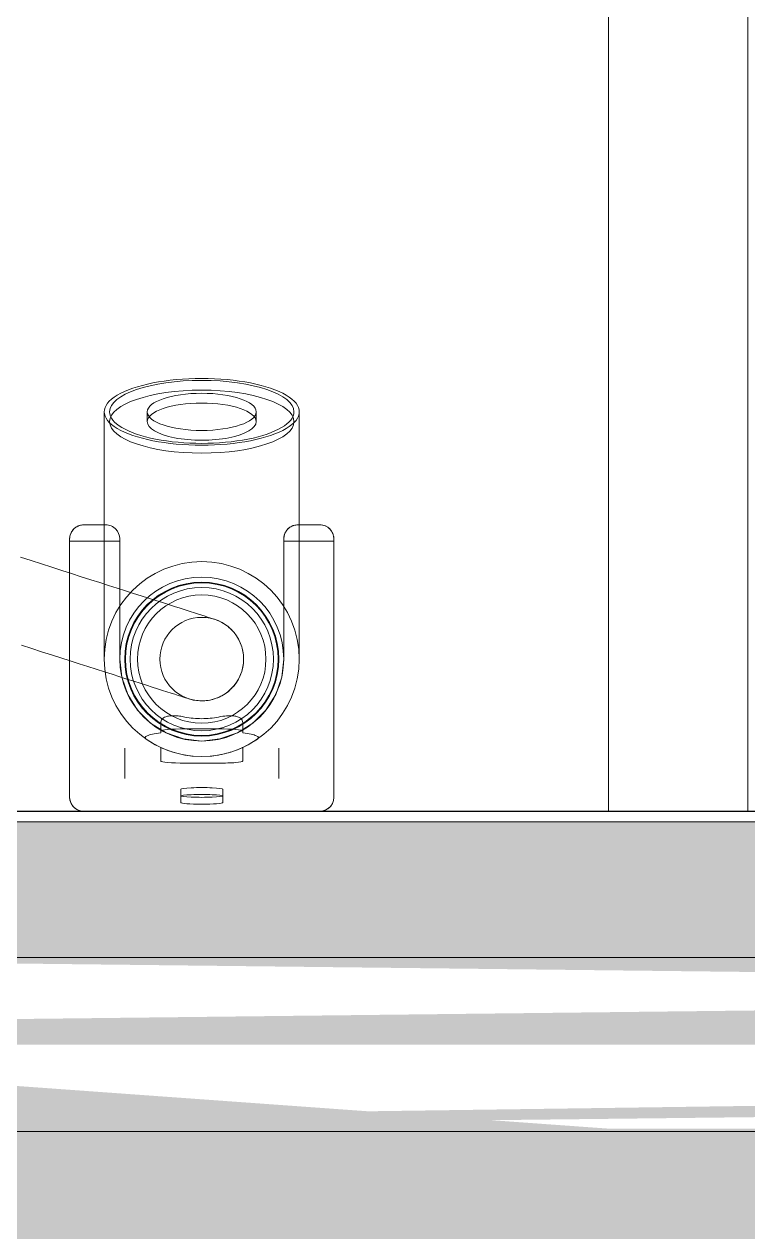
# Model space of a CAD drawing. Header units: metres. Extents: x 147 to 427, y -16 to 162.
# Drawn here: x 330.5961 to 330.7, y 80.5353 to 80.7088 of the extents above; entities that cross this region are included whole.
import ezdxf

# ---------------------------------------------------------------- set-up
doc = ezdxf.new("R2010")
doc.units = ezdxf.units.M
doc.layers.add('1053_ARQ_BASE_MATADOURO_dwg', color=7, linetype='Continuous', lineweight=5, true_color=0x767676)
for name, color, linetype, lineweight in [('A-EQUIPAMENTOS', 7, 'Continuous', 5), ('A-PAREDE', 7, 'Continuous', 30), ('A-WALL', 7, 'Continuous', 9), ('A_lay', 7, 'Continuous', 5), ('P-PIPE', 7, 'Continuous', 5), ('P-SANR-FIXT', 7, 'Continuous', 5)]:
    doc.layers.add(name, color=color, linetype=linetype, lineweight=lineweight)

# ---------------------------------------------------------------- blocks, each defined once
blk = doc.blocks.new('UT_Ducha higiênica - UT_Ducha higiênica-3627536-TÉRREO 1_20 - Dependente 1')
at = {"layer": 'P-SANR-FIXT', "color": 9, "true_color": 0xc0c0c0}
for p, q in [((0.066, 0.05739), (0.066, 0.03306)), ((0.07219, 0.05739), (0.07219, 0.05598)), ((0.08781, 0.05598), (0.08781, 0.05739)), ((0.094, 0.03306), (0.094, 0.05739)), ((0.06623, 0.04115), (0.06304, 0.04115)), ((0.06304, 0.04115), (0.06623, 0.04115)), ((0.09696, 0.04115), (0.09377, 0.04115)), ((0.09377, 0.04115), (0.09696, 0.04115)), ((0.06104, 0.002), (0.06104, 0.03915)), ((0.06104, 0.03915), (0.06104, 0.03879)), ((0.06104, 0.002), (0.06104, 0.03879)), ((0.06823, 0.03879), (0.06104, 0.03879)), ((0.06823, 0.03915), (0.06823, 0.02187)), ((0.06823, 0.03879), (0.06823, 0.03915)), ((0.06823, 0.03879), (0.06823, 0.02187)), ((0.09177, 0.02187), (0.09177, 0.03915)), ((0.09177, 0.03915), (0.09177, 0.03879)), ((0.09177, 0.02187), (0.09177, 0.03879)), ((0.09896, 0.03879), (0.09177, 0.03879)), ((0.09896, 0.03915), (0.09896, 0.002)), ((0.09896, 0.03879), (0.09896, 0.03915)), ((0.09896, 0.03879), (0.09896, 0.002)), ((0.07412, 0.01274), (0.07412, 0.01129)), ((0.08588, 0.01129), (0.08588, 0.01274)), ((0.07412, 0.01156), (0.07412, 0.01129)), ((0.08242, 0.01184), (0.07758, 0.01184)), ((0.08588, 0.01129), (0.08588, 0.01156)), ((0.06894, 0.00907), (0.06894, 0.00471)), ((0.07412, 0.00917), (0.07412, 0.00721)), ((0.08588, 0.00721), (0.08588, 0.00917)), ((0.09106, 0.00471), (0.09106, 0.00907)), ((0.07758, 0.00692), (0.08242, 0.00692)), ((0.07698, 0.00226), (0.07698, 0.00317)), ((0.07698, 0.00218), (0.07698, 0.00127)), ((0.08302, 0.00317), (0.08302, 0.00226)), ((0.08302, 0.00127), (0.08302, 0.00218)), ((0.09696, 0), (0.06304, 0)), ((0.09696, 0), (0.06304, 0))]:
    blk.add_line(p, q, dxfattribs=at)
at = {"layer": 'P-SANR-FIXT', "color": 9, "true_color": 0xc0c0c0, "flags": 128}
for points in [[(0.054, 0.0365), (0.05552, 0.03602), (0.05701, 0.03554), (0.05848, 0.03507), (0.05992, 0.03461), (0.06133, 0.03416), (0.06271, 0.03371), (0.06406, 0.03328), (0.06537, 0.03286), (0.06664, 0.03245), (0.06788, 0.03206), (0.06907, 0.03168), (0.07022, 0.03131), (0.07133, 0.03095), (0.07238, 0.03062), (0.07339, 0.03029), (0.07435, 0.02999), (0.07525, 0.0297), (0.07611, 0.02942), (0.0769, 0.02917), (0.07764, 0.02893), (0.07833, 0.02871), (0.07895, 0.02851), (0.07952, 0.02833), (0.08002, 0.02817), (0.08047, 0.02802), (0.08085, 0.0279), (0.08117, 0.0278), (0.08143, 0.02772), (0.08162, 0.02766), (0.08175, 0.02761), (0.08182, 0.02759)], [(0.07817, 0.01616), (0.07814, 0.01617), (0.07804, 0.0162), (0.07788, 0.01625), (0.07766, 0.01632), (0.07737, 0.01642), (0.07702, 0.01653), (0.07661, 0.01666), (0.07614, 0.01681), (0.07561, 0.01698), (0.07501, 0.01717), (0.07436, 0.01738), (0.07365, 0.01761), (0.07288, 0.01785), (0.07206, 0.01812), (0.07118, 0.0184), (0.07025, 0.0187), (0.06927, 0.01901), (0.06824, 0.01934), (0.06716, 0.01969), (0.06604, 0.02005), (0.06487, 0.02042), (0.06366, 0.02081), (0.0624, 0.02121), (0.06111, 0.02163), (0.05978, 0.02205), (0.05842, 0.02249), (0.05702, 0.02293), (0.0556, 0.02339), (0.05414, 0.02386)], [(0.066, 0.03306), (0.066, 0.03243), (0.066, 0.0318), (0.066, 0.03119), (0.066, 0.03059), (0.066, 0.03), (0.066, 0.02943), (0.066, 0.02887), (0.066, 0.02833), (0.066, 0.02781), (0.066, 0.0273), (0.066, 0.02681), (0.066, 0.02634), (0.066, 0.02589), (0.066, 0.02546), (0.066, 0.02506), (0.066, 0.02467), (0.066, 0.02431), (0.066, 0.02397), (0.066, 0.02366), (0.066, 0.02336), (0.066, 0.0231), (0.066, 0.02286), (0.066, 0.02264), (0.066, 0.02245), (0.066, 0.02229), (0.066, 0.02215), (0.066, 0.02205), (0.066, 0.02196), (0.066, 0.02191), (0.066, 0.02188)], [(0.094, 0.02189), (0.094, 0.02193), (0.094, 0.022), (0.094, 0.02209), (0.094, 0.02221), (0.094, 0.02236), (0.094, 0.02254), (0.094, 0.02274), (0.094, 0.02296), (0.094, 0.02322), (0.094, 0.02349), (0.094, 0.0238), (0.094, 0.02412), (0.094, 0.02447), (0.094, 0.02484), (0.094, 0.02524), (0.094, 0.02566), (0.094, 0.02609), (0.094, 0.02655), (0.094, 0.02703), (0.094, 0.02753), (0.094, 0.02804), (0.094, 0.02858), (0.094, 0.02913), (0.094, 0.02969), (0.094, 0.03027), (0.094, 0.03086), (0.094, 0.03147), (0.094, 0.03209), (0.094, 0.03271), (0.094, 0.03306)], [(0.08183, 0.02759), (0.08206, 0.02751), (0.08228, 0.02742), (0.0825, 0.02733), (0.08272, 0.02722), (0.08293, 0.02711), (0.08314, 0.02699), (0.08334, 0.02686), (0.08353, 0.02672), (0.08373, 0.02658), (0.08391, 0.02643), (0.08409, 0.02627), (0.08426, 0.0261), (0.08443, 0.02592), (0.08459, 0.02574), (0.08474, 0.02556), (0.08488, 0.02537), (0.08502, 0.02517), (0.08514, 0.02496), (0.08526, 0.02476), (0.08537, 0.02454), (0.08548, 0.02433), (0.08557, 0.02411), (0.08565, 0.02388), (0.08573, 0.02365), (0.0858, 0.02342), (0.08585, 0.02319), (0.0859, 0.02295), (0.08594, 0.02272), (0.08597, 0.02248), (0.08599, 0.02224), (0.086, 0.022), (0.086, 0.02176), (0.08599, 0.02152), (0.08597, 0.02128), (0.08594, 0.02104), (0.0859, 0.02081), (0.08586, 0.02057), (0.0858, 0.02034), (0.08573, 0.02011), (0.08566, 0.01988), (0.08557, 0.01965), (0.08548, 0.01943), (0.08538, 0.01922), (0.08527, 0.019), (0.08515, 0.01879), (0.08502, 0.01859), (0.08489, 0.01839)], [(0.06823, 0.02187), (0.06852, 0.01926), (0.06939, 0.01677), (0.0708, 0.01453), (0.07266, 0.01267), (0.07489, 0.01127), (0.07738, 0.0104), (0.08, 0.0101)], [(0.08, 0.0101), (0.08262, 0.0104), (0.08511, 0.01127), (0.08734, 0.01267), (0.0892, 0.01453), (0.09061, 0.01677), (0.09148, 0.01926), (0.09177, 0.02187)], [(0.08488, 0.01839), (0.08474, 0.0182), (0.08459, 0.01801), (0.08443, 0.01783), (0.08427, 0.01766), (0.08409, 0.01749), (0.08391, 0.01733), (0.08373, 0.01718), (0.08354, 0.01703), (0.08334, 0.01689), (0.08314, 0.01676), (0.08293, 0.01664), (0.08272, 0.01653), (0.08251, 0.01642), (0.08229, 0.01633), (0.08206, 0.01624), (0.08184, 0.01616), (0.08161, 0.01609), (0.08137, 0.01603), (0.08114, 0.01598), (0.0809, 0.01594), (0.08066, 0.01591), (0.08042, 0.01589), (0.08018, 0.01588), (0.07994, 0.01588), (0.07971, 0.01588), (0.07947, 0.0159), (0.07923, 0.01592), (0.07899, 0.01596), (0.07875, 0.01601), (0.07852, 0.01606), (0.07829, 0.01612), (0.07817, 0.01616)], [(0.07412, 0.00917), (0.07304, 0.00973), (0.07201, 0.01038)], [(0.08799, 0.01038), (0.08696, 0.00973), (0.08588, 0.00917)], [(0.08, 0.00787), (0.07878, 0.00793), (0.07758, 0.00809)], [(0.08242, 0.00809), (0.08122, 0.00793), (0.08, 0.00787)], [(0.06304, 0), (0.0626, 0.00005), (0.06218, 0.0002), (0.0618, 0.00044), (0.06148, 0.00075), (0.06124, 0.00113), (0.0611, 0.00155), (0.06104, 0.002)], [(0.09896, 0.002), (0.0989, 0.00155), (0.09876, 0.00113), (0.09852, 0.00075), (0.0982, 0.00044), (0.09782, 0.0002), (0.0974, 0.00005), (0.09696, 0)]]:
    blk.add_lwpolyline(points, dxfattribs=at)
at = {"layer": 'P-SANR-FIXT', "color": 9, "true_color": 0xc0c0c0}
for centre, radius, start, end in [((0.06304, 0.03915), 0.002, 90, 180), ((0.06623, 0.03915), 0.002, 0, 90), ((0.09377, 0.03915), 0.002, 90, 180), ((0.09696, 0.03915), 0.002, 0, 90), ((0.08, 0.02187), 0.014, 90, 270), ((0.08, 0.02187), 0.014, 270, 90), ((0.08, 0.02187), 0.01177, 90, 270), ((0.08, 0.02187), 0.01177, 270, 90), ((0.08, 0.02187), 0.01106, 90, 270), ((0.08, 0.02187), 0.01096, 90, 270), ((0.08, 0.02187), 0.01029, 90, 270), ((0.08, 0.02187), 0.01106, 270, 90), ((0.08, 0.02187), 0.01096, 270, 90), ((0.08, 0.02187), 0.01029, 270, 90), ((0.08, 0.02187), 0.00922, 90, 270), ((0.08, 0.02187), 0.00922, 90, 270), ((0.08, 0.02187), 0.00922, 270, 90), ((0.08, 0.02187), 0.00922, 270, 90), ((0.08, 0.02187), 0.006, 90, 180), ((0.08, 0.02187), 0.006, 360, 90), ((0.08, 0.02187), 0.01177, 180, 270), ((0.08, 0.02187), 0.006, 180, 270), ((0.08, 0.02187), 0.01177, 270, 360), ((0.08, 0.02187), 0.006, 270, 360), ((0.06304, 0.002), 0.002, 180, 270), ((0.09696, 0.002), 0.002, 270, 0)]:
    blk.add_arc(centre, radius, start, end, dxfattribs=at)
for centre, major_axis, ratio, start_param, end_param in [((0.08, 0.05739), (-0.014, 0), 0.34202, 4.712389, 7.853982), ((0.08, 0.05739), (-0.01323, 0), 0.34202, 3.141593, 6.283185), ((0.08, 0.05739), (-0.014, 0), 0.34202, 1.570796, 4.712389), ((0.08, 0.05598), (-0.01323, 0), 0.34202, 3.141593, 6.283185), ((0.08, 0.05739), (-0.00781, 0), 0.34202, 3.141593, 6.283185), ((0.08, 0.05739), (-0.01323, 0), 0.34202, 0, 3.141593), ((0.08, 0.05598), (-0.00781, 0), 0.34202, 3.141593, 6.283185), ((0.08, 0.05739), (0.00781, 0), 0.34202, 3.141593, 6.283185), ((0.08, 0.05598), (0.01323, 0), 0.34202, 3.141593, 6.283185), ((0.08, 0.05598), (-0.00781, 0), 0.34202, 0, 3.141593), ((0.07758, 0.01156), (-0.00345, 0), 0.082379, 4.712389, 6.283185), ((0.08242, 0.01156), (0.00345, 0), 0.082379, 0, 1.570796), ((0.07758, 0.00721), (0.00345, 0), 0.082379, 3.141593, 4.712389), ((0.08242, 0.00721), (-0.00345, 0), 0.082379, 1.570796, 3.141593), ((0.08, 0.00317), (0.00302, 0), 0.082379, 0, 3.141593), ((0.08, 0.00218), (0.00302, 0), 0.082379, 0, 3.141593), ((0.08, 0.00226), (-0.00302, 0), 0.082379, 0, 3.141593), ((0.08, 0.00127), (0.00302, 0), 0.082379, 3.141593, 6.283185)]:
    blk.add_ellipse(centre, major_axis=major_axis, ratio=ratio, start_param=start_param, end_param=end_param, dxfattribs=at)
for points, knots in [([(0.06104, 0.03915), (0.06104, 0.03934), (0.06109, 0.03962), (0.0612, 0.03994), (0.06132, 0.04016), (0.06145, 0.04036), (0.06159, 0.04053), (0.06175, 0.04068), (0.06195, 0.04083), (0.06214, 0.04094), (0.06233, 0.04102), (0.06261, 0.04111), (0.06285, 0.04115), (0.06304, 0.04115)], [0, 0, 0, 0, 0.142857, 0.214286, 0.285714, 0.357143, 0.428571, 0.5, 0.571429, 0.678571, 0.732143, 0.785714, 1, 1, 1, 1]), ([(0.06623, 0.04115), (0.06636, 0.04115), (0.06661, 0.04112), (0.06693, 0.04103), (0.06717, 0.04091), (0.06735, 0.04081), (0.06752, 0.04068), (0.06768, 0.04053), (0.06783, 0.04036), (0.06796, 0.04016), (0.06807, 0.03994), (0.06819, 0.03962), (0.06823, 0.03934), (0.06823, 0.03915)], [0, 0, 0, 0, 0.142857, 0.285714, 0.357143, 0.428571, 0.5, 0.571429, 0.642857, 0.714286, 0.785714, 0.857143, 1, 1, 1, 1]), ([(0.09177, 0.03915), (0.09177, 0.03934), (0.09181, 0.03962), (0.09193, 0.03994), (0.09204, 0.04016), (0.09218, 0.04036), (0.09232, 0.04053), (0.09248, 0.04068), (0.09268, 0.04083), (0.09287, 0.04094), (0.09306, 0.04102), (0.09334, 0.04111), (0.09358, 0.04115), (0.09377, 0.04115)], [0, 0, 0, 0, 0.142857, 0.214286, 0.285714, 0.357143, 0.428571, 0.5, 0.571429, 0.678571, 0.732143, 0.785714, 1, 1, 1, 1]), ([(0.09696, 0.04115), (0.09708, 0.04115), (0.09734, 0.04112), (0.09766, 0.04103), (0.0979, 0.04091), (0.09808, 0.04081), (0.09825, 0.04068), (0.09841, 0.04053), (0.09855, 0.04036), (0.09868, 0.04016), (0.0988, 0.03994), (0.09891, 0.03962), (0.09896, 0.03934), (0.09896, 0.03915)], [0, 0, 0, 0, 0.142857, 0.285714, 0.357143, 0.428571, 0.5, 0.571429, 0.642857, 0.714286, 0.785714, 0.857143, 1, 1, 1, 1]), ([(0.07412, 0.01274), (0.07412, 0.01293), (0.07424, 0.01327), (0.07473, 0.01358), (0.07538, 0.01372), (0.07605, 0.01375), (0.0768, 0.01369), (0.07732, 0.01361), (0.07758, 0.01355)], [-1, -1, -1, -1, -0.785714, -0.571429, -0.428571, -0.285714, -0.142857, 0, 0, 0, 0]), ([(0.08242, 0.01355), (0.08281, 0.01363), (0.0833, 0.0137), (0.08385, 0.01373), (0.08421, 0.01373), (0.08467, 0.01371), (0.08518, 0.0136), (0.08558, 0.01339), (0.08582, 0.0131), (0.08588, 0.01286), (0.08588, 0.01274)], [-1, -1, -1, -1, -0.785714, -0.732143, -0.678571, -0.571429, -0.428571, -0.285714, -0.142857, 0, 0, 0, 0]), ([(0.07758, 0.00809), (0.07705, 0.00818), (0.07604, 0.00842), (0.07506, 0.00877), (0.07455, 0.00898), (0.07423, 0.00912), (0.07413, 0.00917), (0.07412, 0.00917)], [0, 0, 0, 0, 0.285714, 0.571429, 0.678571, 0.785714, 1, 1, 1, 1]), ([(0.08588, 0.00917), (0.08587, 0.00917), (0.08582, 0.00914), (0.08555, 0.00902), (0.08513, 0.00884), (0.08449, 0.00861), (0.08358, 0.00832), (0.08282, 0.00816), (0.08242, 0.00809)], [0, 0, 0, 0, 0.142857, 0.285714, 0.428571, 0.571429, 0.785714, 1, 1, 1, 1])]:
    blk.add_open_spline(points, degree=3, knots=knots, dxfattribs=at)
for points in [[(0.07758, 0.01355), (0.07798, 0.01347), (0.07878, 0.01335), (0.07959, 0.01331), (0.08, 0.01331)], [(0.08, 0.01331), (0.08041, 0.01331), (0.08122, 0.01335), (0.08202, 0.01347), (0.08242, 0.01355)], [(0.07201, 0.01038), (0.07176, 0.01055), (0.07188, 0.01087), (0.07318, 0.01116), (0.07412, 0.01129)], [(0.08588, 0.01129), (0.08682, 0.01116), (0.08812, 0.01087), (0.08824, 0.01055), (0.08799, 0.01038)]]:
    blk.add_open_spline(points, degree=3, dxfattribs=at)
blk = doc.blocks.new('1053_ARQ_BASE_MATADOURO_dwg_arq geral tgov-4039641-TÉRREO 1_20 - Dependente 1')
at = {"layer": 'A_lay', "true_color": 0xaaaaaa}
h = blk.add_hatch(dxfattribs=at)
h.set_pattern_fill('FP_2', color=253, style=0, pattern_type=2)
h.set_pattern_definition([(90, (-0.43, 0), (-0.6125, 4e-17), []), (180, (-0.43, 0), (-8e-17, -0.6125), [])])
h.paths.add_polyline_path([(33.39823, -2.44785), (33.39005, -2.33681), (33.39823, -2.28837), (33.40641, -2.29638), (33.40641, -2.39717)])
h.paths.add_polyline_path([(31.46385, -2.59034), (32.07823, -2.5825), (32.07823, -1.36034), (31.99823, -1.36034), (31.57397, -1.7846), (31.55983, -1.77046), (31.99823, -1.34034), (32.09823, -1.3462), (32.09823, -2.59034), (32.97823, -2.58006), (32.97823, -1.36034), (32.69823, -1.36034), (32.27397, -1.7846), (32.25983, -1.77046), (32.69823, -1.34034), (33.01237, -1.3462), (33.42893, -1.77817), (33.42249, -1.7846), (32.99823, -1.36034), (32.99823, -2.59034), (33.3905, -2.5825), (33.39823, -2.44785), (33.40641, -2.59034), (33.79823, -2.5825), (33.79823, -1.36034), (33.59823, -1.36034), (33.59823, -1.34034), (33.79823, -1.33834), (33.79823, -0.54034), (32.4999, -0.54034), (32.4999, -0.52034), (33.79823, -0.52034), (33.79823, 0.70966), (31.64823, 0.70966), (31.64823, -0.72034), (31.37823, -0.98034), (31.37823, -1.34034), (31.39823, -1.3462), (31.39385, -1.36034), (31.19823, -1.36034), (31.19823, -2.59034), (31.43963, -2.59034)])
h.paths.add_polyline_path([(31.48299, -2.58485), (31.79509, -2.57254), (31.7793, -2.56639), (31.55862, -2.50972), (31.48505, -2.5828)])
h.paths.add_polyline_path([(32.07823, -2.59034), (31.39385, -2.58657), (31.43963, -2.57462), (31.44984, -2.09799), (31.48145, -2.01434), (31.55983, -1.94273), (31.63526, -1.92489), (31.68569, -1.93654), (31.76783, -1.98026), (31.8192, -2.05552), (31.83963, -2.11951), (31.83963, -2.57879), (32.03248, -2.58812)])
h.paths.add_polyline_path([(32.3834, -2.58485), (32.69549, -2.57254), (32.67971, -2.56639), (32.45903, -2.50972), (32.38546, -2.5828)])
h.paths.add_polyline_path([(32.09823, -2.59034), (32.34004, -2.5673), (32.35168, -2.05444), (32.36291, -2.05083), (32.4125, -1.97951), (32.49398, -1.93654), (32.5861, -1.93654), (32.66824, -1.98026), (32.71961, -2.05552), (32.74004, -2.11954), (32.74004, -2.57879), (32.67112, -2.58485), (32.25983, -2.58723)])
h.paths.add_polyline_path([(33.3376, -2.22233), (33.3546, -2.19559), (33.39611, -2.1786), (33.38238, -2.18703), (33.34047, -2.22024)])
at = {"layer": 'A-EQUIPAMENTOS', "color": 253, "lineweight": 20, "true_color": 0xaaaaaa}
blk.add_line((32.09823, -2.30209), (32.09823, -2.59034), dxfattribs=at)
at = {"layer": 'A-EQUIPAMENTOS', "color": 253, "true_color": 0xaaaaaa, "flags": 128}
blk.add_lwpolyline([(32.07823, -2.59034), (32.07823, -1.36034), (31.99823, -1.36034), (31.98409, -1.3462), (31.55983, -1.77046), (31.57397, -1.7846), (31.99823, -1.36034), (31.99823, -1.34034), (32.09823, -1.34034), (32.09823, -2.59034)], dxfattribs=at)
at = {"layer": 'A-PAREDE', "color": 253, "true_color": 0xaaaaaa, "flags": 128}
blk.add_lwpolyline([(36.49823, -2.59034), (33.94823, -2.59034), (33.94823, 0.70966), (34.01323, 0.70966), (34.01323, 0.85966), (33.74823, 0.85966), (33.74823, 0.70966), (33.79823, 0.70966), (33.79823, -2.59034), (31.19823, -2.59034)], dxfattribs=at)
blk = doc.blocks.new('1053_ARQ_BASE_MATADOURO_dwg-3625622-TÉRREO 1_20 - Dependente 1')
blk.add_blockref('1053_ARQ_BASE_MATADOURO_dwg_arq geral tgov-4039641-TÉRREO 1_20 - Dependente 1', (130.20979, 83.18603))

msp = doc.modelspace()

# ---------------------------------------------------------------- hatches: boundary and pattern name
at = {"layer": 'A-WALL', "true_color": 0xffd4aa, "transparency": 33554483}
h = msp.add_hatch(color=41, dxfattribs=at)
h.paths.add_polyline_path([(335.14998, 80.4457), (335.29998, 80.4457), (335.29998, 80.5942), (322.60148, 80.5942), (322.60148, 80.4457), (335.09998, 80.4457)])
h.paths.add_polyline_path([(324.05546, 80.54612), (323.5652, 80.55496), (323.5652, 80.57027), (324.25299, 80.55977), (324.24791, 80.54612), (324.15588, 80.54612)])
h.paths.add_polyline_path([(326.90045, 80.54612), (326.21656, 80.55496), (326.21656, 80.57027), (326.9037, 80.56143), (326.9037, 80.54612)])
h.paths.add_polyline_path([(322.94844, 80.54612), (322.74626, 80.55496), (322.74998, 80.57027), (323.4334, 80.56143), (323.4334, 80.54612), (322.95886, 80.54612)])
h.paths.add_polyline_path([(325.60917, 80.54612), (325.39697, 80.55496), (325.39697, 80.57027), (326.08476, 80.56143), (326.08476, 80.54612)])
h.paths.add_polyline_path([(327.49697, 80.55012), (327.50774, 80.57427), (328.49204, 80.56543), (328.49204, 80.55012), (327.49921, 80.55012)])
h.paths.add_polyline_path([(330.40487, 80.55012), (329.80697, 80.55896), (329.80697, 80.57427), (330.42571, 80.56543), (330.42571, 80.55012)])
h.paths.add_polyline_path([(330.67998, 80.55012), (330.55751, 80.55896), (330.55751, 80.57427), (331.32612, 80.56543), (331.32612, 80.55012), (330.69998, 80.55012)])
h.paths.add_polyline_path([(329.01932, 80.55012), (328.62384, 80.55896), (328.62384, 80.57427), (329.39408, 80.56543), (329.39408, 80.55012), (329.03396, 80.55012)])
h.paths.add_polyline_path([(331.95299, 80.55012), (331.45792, 80.55896), (331.45792, 80.57427), (331.95299, 80.56543), (331.95299, 80.55137)])
at = {"layer": 'P-PIPE', "true_color": 0x00ffff}
for points in [[(330.99329, 80.5622), (331.32612, 80.57302), (331.3206, 80.57427), (330.55751, 80.56543), (330.55751, 80.5622), (330.98514, 80.5622)], [(330.55751, 80.55012), (331.32612, 80.55896), (331.32612, 80.5622), (330.55751, 80.55137)]]:
    msp.add_hatch(color=4, dxfattribs=at).paths.add_polyline_path(points)

# ---------------------------------------------------------------- linework, layer by layer
at = {"layer": 'A-WALL', "color": 253, "true_color": 0xaaaaaa}
for p, q in [((332.39998, 80.5957), (329.79895, 80.5957)), ((332.40148, 80.5942), (329.79895, 80.5942))]:
    msp.add_line(p, q, dxfattribs=at)
at = {"layer": 'P-PIPE'}
for p, q in [((331.32612, 80.5747), (330.55751, 80.5747)), ((330.55751, 80.5497), (331.32612, 80.5497))]:
    msp.add_line(p, q, dxfattribs=at)

# ---------------------------------------------------------------- block references
at = {"layer": '1053_ARQ_BASE_MATADOURO_dwg', "color": 253, "true_color": 0xaaaaaa}
msp.add_blockref('1053_ARQ_BASE_MATADOURO_dwg-3625622-TÉRREO 1_20 - Dependente 1', (168.39195, 0), dxfattribs=at)
at = {"layer": 'P-SANR-FIXT', "color": 9, "true_color": 0xc0c0c0}
msp.add_blockref('UT_Ducha higiênica - UT_Ducha higiênica-3627536-TÉRREO 1_20 - Dependente 1', (330.54161, 80.5957), dxfattribs=at)

doc.saveas('drawing.dxf')
